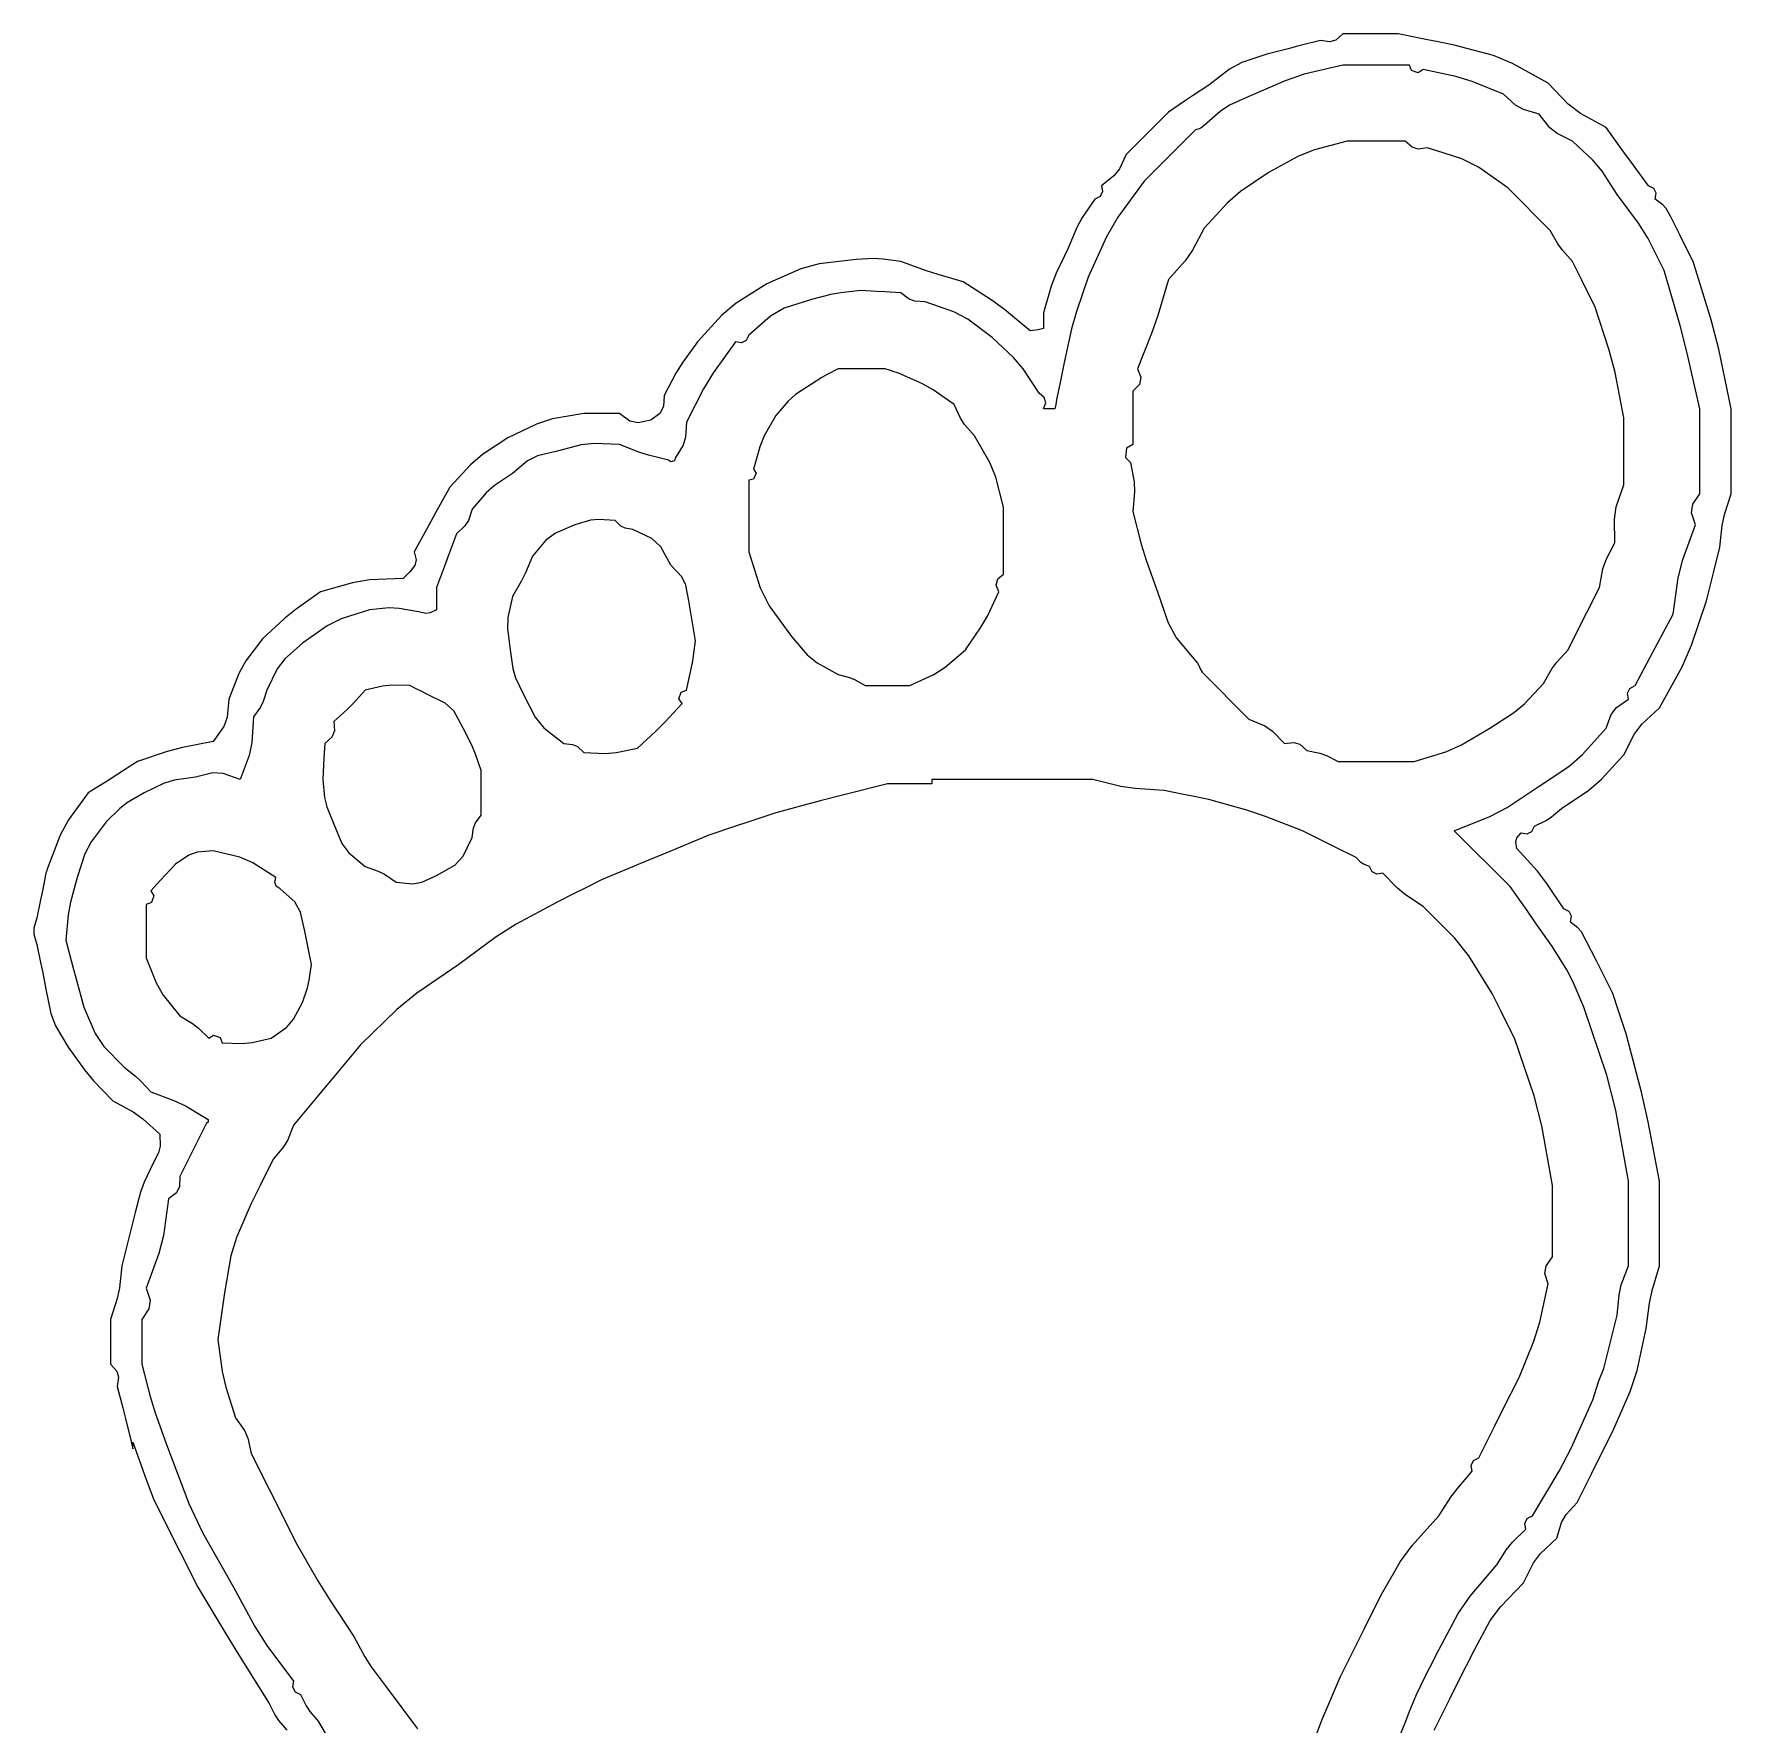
# Model space of a CAD drawing. Extents: x 345 to 1105, y -96 to 291.
# Drawn here: x 623.5 to 676.3, y 235.8 to 288.4 of the extents above; entities that cross this region are included whole.
import ezdxf

# ---------------------------------------------------------------- set-up
doc = ezdxf.new("R2010")
doc.units = 0
doc.header["$LTSCALE"] = 0.40404
doc.header["$MEASUREMENT"] = 0
doc.layers.get('0').update_dxf_attribs({"linetype": 'CONTINUOUS'})

msp = doc.modelspace()

# ---------------------------------------------------------------- linework, layer by layer
at = {"color": 0}
for p, q in [((664.216, 288.398), (664, 288.205)), ((664.911, 288.398), (664.216, 288.398)), ((665.258, 288.398), (664.911, 288.398)), ((665.953, 288.398), (665.258, 288.398)), ((666.092, 288.37), (665.953, 288.398)), ((666.161, 288.356), (666.092, 288.37)), ((662.521, 287.939), (661.854, 287.773)), ((662.855, 288.023), (662.521, 287.939)), ((663.521, 288.189), (662.855, 288.023)), ((663.809, 288.148), (663.521, 288.189)), ((664, 288.205), (663.809, 288.148)), ((666.3, 288.328), (666.161, 288.356)), ((666.856, 288.217), (666.3, 288.328)), ((667.133, 288.162), (666.856, 288.217)), ((667.689, 288.051), (667.133, 288.162)), ((668.905, 287.723), (667.689, 288.051)), ((661.078, 287.507), (660.697, 287.302)), ((661.854, 287.773), (661.078, 287.507)), ((669.505, 287.479), (668.905, 287.723)), ((670.606, 286.87), (669.505, 287.479)), ((660.048, 286.8), (659.546, 286.47)), ((660.697, 287.302), (660.048, 286.8)), ((671.236, 286.211), (670.606, 286.87)), ((659.296, 286.303), (658.798, 285.967)), ((659.546, 286.47), (659.296, 286.303)), ((658.798, 285.967), (658.27, 285.439)), ((671.614, 285.92), (671.236, 286.211)), ((672.412, 285.481), (671.614, 285.92)), ((658.27, 285.439), (658.006, 285.175)), ((672.937, 284.756), (672.412, 285.481)), ((658.006, 285.175), (657.478, 284.647)), ((673.201, 284.394), (672.937, 284.756)), ((657.267, 284.2), (657.099, 283.986)), ((657.478, 284.647), (657.267, 284.2)), ((673.732, 283.675), (673.201, 284.394)), ((657.099, 283.986), (656.714, 283.675)), ((656.714, 283.675), (656.746, 283.491)), ((673.898, 283.59), (673.732, 283.675)), ((656.506, 283.258), (656.11, 282.685)), ((656.672, 283.342), (656.506, 283.258)), ((656.746, 283.491), (656.672, 283.342)), ((673.972, 283.441), (673.898, 283.59)), ((673.941, 283.258), (673.972, 283.441)), ((674.177, 283.081), (673.941, 283.258)), ((656.11, 282.685), (655.94, 282.373)), ((674.283, 282.96), (674.177, 283.081)), ((674.427, 282.702), (674.283, 282.96)), ((674.705, 282.146), (674.427, 282.702)), ((655.94, 282.373), (655.672, 281.73)), ((674.844, 281.869), (674.705, 282.146)), ((655.672, 281.73), (655.296, 280.954)), ((675.121, 281.313), (674.844, 281.869)), ((647.349, 281.086), (646.295, 280.618)), ((647.929, 281.246), (647.349, 281.086)), ((649.074, 281.382), (647.929, 281.246)), ((649.63, 281.406), (649.074, 281.382)), ((649.912, 281.391), (649.63, 281.406)), ((650.463, 281.313), (649.912, 281.391)), ((651.233, 281.039), (650.463, 281.313)), ((651.622, 280.914), (651.233, 281.039)), ((675.68, 279.504), (675.121, 281.313)), ((646.295, 280.618), (645.346, 280.017)), ((652.408, 280.688), (651.622, 280.914)), ((653.276, 280.127), (652.408, 280.688)), ((655.141, 280.545), (654.908, 279.715)), ((655.296, 280.954), (655.141, 280.545)), ((645.346, 280.017), (644.9, 279.643)), ((653.696, 279.82), (653.276, 280.127)), ((644.9, 279.643), (644.142, 278.812)), ((654.492, 279.16), (653.696, 279.82)), ((654.908, 279.715), (654.908, 279.521)), ((654.908, 279.521), (654.908, 279.424)), ((654.908, 279.424), (654.908, 279.229)), ((675.917, 278.583), (675.68, 279.504)), ((654.659, 279.18), (654.492, 279.16)), ((654.743, 279.194), (654.659, 279.18)), ((654.908, 279.229), (654.743, 279.194)), ((644.142, 278.812), (643.676, 278.179)), ((676.302, 276.729), (675.917, 278.583)), ((643.466, 277.842), (643.1, 277.145)), ((643.676, 278.179), (643.466, 277.842)), ((643.08, 276.798), (642.965, 276.586)), ((643.1, 277.145), (643.08, 276.798)), ((639.132, 276.257), (638.238, 275.826)), ((639.622, 276.416), (639.132, 276.257)), ((640.6, 276.59), (639.622, 276.416)), ((641.044, 276.59), (640.6, 276.59)), ((641.266, 276.59), (641.044, 276.59)), ((641.711, 276.59), (641.266, 276.59)), ((642.028, 276.349), (641.711, 276.59)), ((642.296, 276.292), (642.028, 276.349)), ((642.683, 276.381), (642.296, 276.292)), ((642.965, 276.586), (642.683, 276.381)), ((676.302, 275.673), (676.302, 276.729)), ((638.238, 275.826), (637.448, 275.305)), ((637.448, 275.305), (637.076, 274.99)), ((676.302, 275.145), (676.302, 275.673)), ((637.076, 274.99), (636.432, 274.297)), ((676.302, 274.089), (676.302, 275.145)), ((636.432, 274.297), (635.986, 273.493)), ((676.094, 273.44), (676.302, 274.089)), ((635.764, 273.09), (635.321, 272.283)), ((635.986, 273.493), (635.764, 273.09)), ((675.955, 272.422), (676.023, 273.1)), ((676.023, 273.1), (676.094, 273.44)), ((635.321, 272.283), (635.383, 272.035)), ((635.383, 272.035), (635.343, 271.857)), ((675.788, 271.755), (675.955, 272.422)), ((635.057, 271.533), (634.973, 271.45)), ((635.098, 271.575), (635.057, 271.533)), ((635.182, 271.658), (635.098, 271.575)), ((635.343, 271.857), (635.182, 271.658)), ((675.705, 271.422), (675.788, 271.755)), ((632.403, 271.033), (631.647, 270.493)), ((633.404, 271.32), (632.403, 271.033)), ((633.933, 271.406), (633.404, 271.32)), ((634.973, 271.45), (633.933, 271.406)), ((675.538, 270.755), (675.705, 271.422)), ((631.647, 270.493), (631.284, 270.2)), ((675.074, 269.375), (675.538, 270.755)), ((631.284, 270.2), (630.597, 269.574)), ((630.597, 269.574), (630.083, 268.887)), ((674.778, 268.698), (675.074, 269.375)), ((630.083, 268.887), (629.867, 268.498)), ((629.867, 268.498), (629.555, 267.699)), ((674.079, 267.421), (674.778, 268.698)), ((629.555, 267.699), (629.502, 267.139)), ((673.539, 266.925), (674.079, 267.421)), ((629.392, 266.84), (629.069, 266.379)), ((629.502, 267.139), (629.392, 266.84)), ((673.302, 266.615), (673.539, 266.925)), ((628.111, 266.188), (627.635, 266.062)), ((629.069, 266.379), (628.111, 266.188)), ((672.968, 265.962), (673.302, 266.615)), ((626.708, 265.754), (626.1, 265.359)), ((627.635, 266.062), (626.708, 265.754)), ((672.275, 265.207), (672.968, 265.962)), ((625.794, 265.164), (625.179, 264.781)), ((626.1, 265.359), (625.794, 265.164)), ((671.875, 264.864), (672.275, 265.207)), ((625.179, 264.781), (624.562, 263.939)), ((671.023, 264.295), (671.875, 264.864)), ((670.718, 264.035), (671.023, 264.295)), ((624.562, 263.939), (624.303, 263.465)), ((669.957, 263.499), (670.105, 263.573)), ((670.105, 263.573), (670.19, 263.739)), ((670.19, 263.739), (670.547, 263.921)), ((670.547, 263.921), (670.718, 264.035)), ((624.303, 263.465), (623.929, 262.489)), ((669.601, 263.245), (669.64, 263.379)), ((669.634, 263.045), (669.601, 263.245)), ((670.274, 262.342), (669.634, 263.045)), ((669.64, 263.379), (669.773, 263.531)), ((669.773, 263.531), (669.957, 263.499)), ((623.929, 262.489), (623.901, 262.406)), ((623.86, 262.281), (623.749, 261.725)), ((623.887, 262.364), (623.86, 262.281)), ((623.901, 262.406), (623.887, 262.364)), ((670.569, 261.962), (670.274, 262.342)), ((671.093, 261.169), (670.569, 261.962)), ((623.693, 261.447), (623.582, 260.892)), ((623.749, 261.725), (623.693, 261.447)), ((671.259, 261.085), (671.093, 261.169)), ((671.333, 260.936), (671.259, 261.085)), ((671.301, 260.753), (671.333, 260.936)), ((623.582, 260.892), (623.487, 260.572)), ((623.487, 260.572), (623.487, 260.378)), ((623.487, 260.378), (623.582, 260.058)), ((671.538, 260.576), (671.301, 260.753)), ((671.644, 260.455), (671.538, 260.576)), ((671.787, 260.197), (671.644, 260.455)), ((623.582, 260.058), (623.693, 259.502)), ((672.121, 259.53), (671.787, 260.197)), ((623.693, 259.502), (623.749, 259.225)), ((672.287, 259.197), (672.121, 259.53)), ((623.749, 259.225), (623.86, 258.669)), ((672.621, 258.53), (672.287, 259.197)), ((623.86, 258.669), (624.014, 257.91)), ((672.787, 258.03), (672.621, 258.53)), ((624.014, 257.91), (624.161, 257.529)), ((672.871, 257.78), (672.787, 258.03)), ((673.038, 257.28), (672.871, 257.78)), ((624.161, 257.529), (624.554, 256.863)), ((673.51, 255.459), (673.038, 257.28)), ((624.554, 256.863), (625.059, 256.157)), ((625.059, 256.157), (625.34, 255.819)), ((625.34, 255.819), (625.943, 255.196)), ((625.943, 255.196), (626.572, 254.851)), ((673.719, 254.541), (673.51, 255.459)), ((626.572, 254.851), (626.872, 254.637)), ((626.872, 254.637), (627.402, 254.154)), ((627.402, 254.154), (627.412, 253.783)), ((674.079, 252.695), (673.719, 254.541)), ((627.365, 253.58), (627.194, 253.251)), ((627.412, 253.783), (627.365, 253.58)), ((627.194, 253.251), (626.919, 252.662)), ((626.919, 252.662), (626.806, 252.351)), ((674.079, 251.64), (674.079, 252.695)), ((626.806, 252.351), (626.638, 251.723)), ((626.638, 251.723), (626.471, 251.056)), ((674.079, 251.112), (674.079, 251.64)), ((626.471, 251.056), (626.388, 250.723)), ((674.079, 250.056), (674.079, 251.112)), ((626.388, 250.723), (626.221, 250.056)), ((626.221, 250.056), (626.153, 249.378)), ((673.844, 249.296), (674.079, 250.056)), ((626.153, 249.378), (626.082, 249.037)), ((673.759, 248.901), (673.844, 249.296)), ((626.082, 249.037), (625.874, 248.389)), ((673.663, 248.111), (673.759, 248.901)), ((625.874, 248.389), (625.874, 247.833)), ((625.874, 247.833), (625.874, 247.555)), ((673.38, 246.797), (673.663, 248.111)), ((625.874, 247.555), (625.874, 247)), ((625.874, 247), (626.067, 246.783)), ((626.067, 246.783), (626.124, 246.592)), ((673.167, 246.144), (673.38, 246.797)), ((626.124, 246.592), (626.082, 246.305)), ((626.082, 246.305), (626.249, 245.638)), ((672.621, 244.916), (673.167, 246.144)), ((626.249, 245.638), (626.332, 245.305)), ((626.332, 245.305), (626.499, 244.638)), ((626.499, 244.638), (626.527, 244.527)), ((626.569, 244.485), (626.569, 244.568)), ((626.569, 244.568), (626.813, 243.872)), ((672.176, 244.027), (672.621, 244.916)), ((626.527, 244.527), (626.541, 244.471)), ((626.541, 244.471), (626.569, 244.36)), ((626.569, 244.443), (626.569, 244.485)), ((626.569, 244.36), (626.569, 244.443)), ((671.954, 243.582), (672.176, 244.027)), ((626.813, 243.872), (626.938, 243.524)), ((626.938, 243.524), (627.194, 242.832)), ((671.509, 242.693), (671.954, 243.582)), ((627.194, 242.832), (627.749, 241.721)), ((671.167, 242.315), (671.509, 242.693)), ((670.884, 241.582), (671.029, 242.071)), ((671.029, 242.071), (671.167, 242.315)), ((627.749, 241.721), (628.027, 241.165)), ((670.375, 241.109), (670.884, 241.582)), ((628.027, 241.165), (628.583, 240.054)), ((670.153, 240.814), (670.375, 241.109)), ((669.842, 240.192), (670.153, 240.814)), ((628.583, 240.054), (629.463, 238.603)), ((669.123, 239.45), (669.842, 240.192)), ((668.806, 239.018), (669.123, 239.45)), ((668.314, 238.109), (668.806, 239.018)), ((629.463, 238.603), (629.907, 237.881)), ((629.907, 237.881), (630.806, 236.442)), ((667.814, 237.108), (668.314, 238.109)), ((667.564, 236.608), (667.814, 237.108)), ((630.806, 236.442), (630.987, 236.084)), ((630.987, 236.084), (631.101, 235.913)), ((667.064, 235.608), (667.564, 236.608)), ((631.101, 235.913), (631.361, 235.608))]:
    msp.add_line(p, q, dxfattribs=at)
at = {"color": 1}
for p, q in [((664.216, 287.425), (663.019, 287.141)), ((665.05, 287.425), (664.216, 287.425)), ((665.466, 287.425), (665.05, 287.425)), ((666.3, 287.425), (665.466, 287.425)), ((666.36, 287.26), (666.3, 287.425)), ((662.427, 286.943), (661.299, 286.453)), ((663.019, 287.141), (662.427, 286.943)), ((666.57, 287.19), (666.36, 287.26)), ((666.717, 287.287), (666.57, 287.19)), ((667.74, 287.073), (666.717, 287.287)), ((668.249, 286.917), (667.74, 287.073)), ((669.217, 286.522), (668.249, 286.917)), ((661.299, 286.453), (660.696, 286.178)), ((669.595, 286.18), (669.217, 286.522)), ((660.406, 285.989), (659.91, 285.55)), ((660.696, 286.178), (660.406, 285.989)), ((669.84, 286.042), (669.595, 286.18)), ((670.329, 285.897), (669.84, 286.042)), ((670.66, 285.479), (670.329, 285.897)), ((659.632, 285.411), (658.993, 284.772)), ((659.752, 285.444), (659.632, 285.411)), ((659.811, 285.474), (659.752, 285.444)), ((659.91, 285.55), (659.811, 285.474)), ((670.889, 285.295), (670.66, 285.479)), ((671.37, 285.064), (670.889, 285.295)), ((658.993, 284.772), (658.673, 284.453)), ((663.343, 284.792), (662.844, 284.592)), ((664.355, 285.064), (663.343, 284.792)), ((665.077, 285.064), (664.355, 285.064)), ((665.439, 285.064), (665.077, 285.064)), ((666.161, 285.064), (665.439, 285.064)), ((666.379, 284.873), (666.161, 285.064)), ((666.568, 284.816), (666.379, 284.873)), ((666.856, 284.855), (666.568, 284.816)), ((667.92, 284.512), (666.856, 284.855)), ((672.001, 284.468), (671.37, 285.064)), ((658.673, 284.453), (658.034, 283.813)), ((662.844, 284.592), (661.924, 284.091)), ((668.443, 284.251), (667.92, 284.512)), ((669.356, 283.605), (668.443, 284.251)), ((672.287, 284.125), (672.001, 284.468)), ((658.034, 283.813), (657.219, 282.698)), ((661.924, 284.091), (661.041, 283.498)), ((672.76, 283.397), (672.287, 284.125)), ((660.627, 283.14), (659.91, 282.355)), ((661.041, 283.498), (660.627, 283.14)), ((669.884, 283.077), (669.356, 283.605)), ((673.426, 282.509), (672.76, 283.397)), ((657.219, 282.698), (656.864, 282.087)), ((670.148, 282.813), (669.884, 283.077)), ((670.676, 282.285), (670.148, 282.813)), ((656.864, 282.087), (656.298, 280.827)), ((659.91, 282.355), (659.545, 281.667)), ((670.912, 281.87), (670.676, 282.285)), ((673.723, 282.029), (673.426, 282.509)), ((659.545, 281.667), (659.317, 281.338)), ((671.054, 281.671), (670.912, 281.87)), ((671.37, 281.313), (671.054, 281.671)), ((674.218, 281.035), (673.723, 282.029)), ((659.317, 281.338), (658.798, 280.757)), ((671.648, 280.757), (671.37, 281.313)), ((674.716, 279.327), (674.218, 281.035)), ((656.298, 280.827), (655.929, 279.763)), ((658.798, 280.757), (658.46, 279.63)), ((671.787, 280.479), (671.648, 280.757)), ((672.065, 279.924), (671.787, 280.479)), ((647.685, 280.132), (646.831, 279.86)), ((648.286, 280.288), (647.685, 280.132)), ((648.595, 280.344), (648.286, 280.288)), ((649.213, 280.41), (648.595, 280.344)), ((649.713, 280.382), (649.213, 280.41)), ((649.963, 280.368), (649.713, 280.382)), ((650.463, 280.34), (649.963, 280.368)), ((650.725, 280.147), (650.463, 280.34)), ((650.902, 280.083), (650.725, 280.147)), ((651.227, 280.063), (650.902, 280.083)), ((652.118, 279.749), (651.227, 280.063)), ((672.511, 278.559), (672.065, 279.924)), ((646.407, 279.618), (645.74, 279.021)), ((646.831, 279.86), (646.407, 279.618)), ((652.554, 279.517), (652.118, 279.749)), ((653.311, 278.951), (652.554, 279.517)), ((655.929, 279.763), (655.776, 279.217)), ((658.46, 279.63), (658.264, 279.072)), ((645.74, 279.021), (645.649, 278.858)), ((653.973, 278.331), (653.311, 278.951)), ((655.776, 279.217), (655.534, 278.118)), ((658.264, 279.072), (657.826, 277.979)), ((674.939, 278.464), (674.716, 279.327)), ((645.323, 278.812), (644.638, 277.861)), ((645.508, 278.787), (645.323, 278.812)), ((645.649, 278.858), (645.508, 278.787)), ((672.693, 277.859), (672.511, 278.559)), ((675.33, 276.729), (674.939, 278.464)), ((644.638, 277.861), (644.329, 277.355)), ((648.518, 277.979), (648.174, 277.804)), ((649.102, 277.979), (648.518, 277.979)), ((649.393, 277.979), (649.102, 277.979)), ((649.977, 277.979), (649.393, 277.979)), ((650.143, 277.923), (649.977, 277.979)), ((650.227, 277.895), (650.143, 277.923)), ((650.393, 277.84), (650.227, 277.895)), ((651.121, 277.517), (650.393, 277.84)), ((654.273, 277.974), (653.973, 278.331)), ((654.769, 277.215), (654.273, 277.974)), ((655.534, 278.118), (655.45, 277.701)), ((657.826, 277.979), (657.935, 277.717)), ((672.968, 276.451), (672.693, 277.859)), ((644.329, 277.355), (643.795, 276.312)), ((647.685, 277.493), (647.187, 277.174)), ((648.006, 277.706), (647.685, 277.493)), ((648.174, 277.804), (648.006, 277.706)), ((651.474, 277.319), (651.121, 277.517)), ((652.13, 276.867), (651.474, 277.319)), ((655.409, 277.493), (655.325, 277.076)), ((655.45, 277.701), (655.409, 277.493)), ((657.888, 277.484), (657.687, 277.284)), ((657.687, 277.284), (657.687, 276.617)), ((657.935, 277.717), (657.888, 277.484)), ((646.955, 276.971), (646.573, 276.52)), ((647.187, 277.174), (646.955, 276.971)), ((652.319, 276.445), (652.13, 276.867)), ((654.927, 277.088), (654.769, 277.215)), ((654.908, 276.729), (654.975, 276.919)), ((654.975, 276.919), (654.927, 277.088)), ((655.284, 276.867), (655.256, 276.729)), ((655.297, 276.937), (655.284, 276.867)), ((655.325, 277.076), (655.297, 276.937)), ((643.795, 276.312), (643.765, 275.847)), ((646.573, 276.52), (646.217, 275.891)), ((652.45, 276.242), (652.319, 276.445)), ((652.755, 275.895), (652.45, 276.242)), ((655.047, 276.729), (654.908, 276.729)), ((655.117, 276.729), (655.047, 276.729)), ((655.256, 276.729), (655.117, 276.729)), ((657.687, 276.617), (657.687, 276.284)), ((657.687, 276.284), (657.687, 275.617)), ((672.968, 275.617), (672.968, 276.451)), ((675.33, 275.673), (675.33, 276.729)), ((643.765, 275.847), (643.688, 275.6)), ((646.217, 275.891), (646.075, 275.548)), ((653.234, 275.063), (652.755, 275.895)), ((639.16, 275.271), (638.851, 275.116)), ((639.766, 275.409), (639.16, 275.271)), ((640.522, 275.609), (639.766, 275.409)), ((640.929, 275.653), (640.522, 275.609)), ((641.711, 275.617), (640.929, 275.653)), ((642.309, 275.386), (641.711, 275.617)), ((642.617, 275.288), (642.309, 275.386)), ((643.239, 275.131), (642.617, 275.288)), ((643.447, 275.2), (643.426, 275.115)), ((643.688, 275.6), (643.447, 275.2)), ((646.075, 275.548), (645.879, 274.853)), ((657.493, 275.506), (657.457, 275.218)), ((657.457, 275.218), (657.617, 275.062)), ((657.687, 275.617), (657.493, 275.506)), ((672.968, 275.2), (672.968, 275.617)), ((672.968, 274.367), (672.968, 275.2)), ((675.33, 275.145), (675.33, 275.673)), ((638.377, 274.714), (637.822, 274.341)), ((638.851, 275.116), (638.377, 274.714)), ((643.308, 275.076), (643.239, 275.131)), ((643.426, 275.115), (643.308, 275.076)), ((645.879, 274.853), (645.959, 274.727)), ((645.959, 274.727), (645.885, 274.542)), ((653.421, 274.602), (653.234, 275.063)), ((657.617, 275.062), (657.727, 274.46)), ((675.33, 274.089), (675.33, 275.145)), ((637.562, 274.111), (637.127, 273.603)), ((637.822, 274.341), (637.562, 274.111)), ((645.885, 274.542), (645.74, 274.506)), ((645.74, 274.506), (645.74, 273.617)), ((653.658, 273.672), (653.421, 274.602)), ((657.742, 274.143), (657.687, 273.533)), ((657.727, 274.46), (657.742, 274.143)), ((672.731, 273.676), (672.968, 274.367)), ((637.127, 273.603), (637.01, 273.26)), ((645.74, 273.617), (645.74, 273.172)), ((653.658, 272.839), (653.658, 273.672)), ((672.672, 273.292), (672.731, 273.676)), ((675.075, 273.492), (675.114, 273.761)), ((675.114, 273.761), (675.33, 274.089)), ((636.902, 273.09), (636.64, 272.839)), ((637.01, 273.26), (636.902, 273.09)), ((640.322, 273.117), (639.716, 272.865)), ((640.804, 273.261), (640.322, 273.117)), ((641.07, 273.291), (640.804, 273.261)), ((641.572, 273.256), (641.07, 273.291)), ((641.749, 273.081), (641.572, 273.256)), ((641.882, 273.015), (641.749, 273.081)), ((645.74, 273.172), (645.74, 272.283)), ((657.687, 273.533), (657.949, 272.521)), ((672.69, 272.561), (672.672, 273.292)), ((674.799, 272.04), (675.191, 273.117)), ((675.191, 273.117), (675.075, 273.492)), ((636.64, 272.839), (636.392, 272.171)), ((639.422, 272.648), (639.002, 272.144)), ((639.716, 272.865), (639.422, 272.648)), ((642.128, 272.978), (641.882, 273.015)), ((642.713, 272.698), (642.128, 272.978)), ((642.994, 272.433), (642.713, 272.698)), ((653.658, 272.422), (653.658, 272.839)), ((672.414, 272.041), (672.69, 272.561)), ((636.392, 272.171), (636.267, 271.838)), ((639.002, 272.144), (638.79, 271.627)), ((643.309, 271.866), (642.994, 272.433)), ((645.74, 272.283), (646.089, 271.155)), ((653.658, 271.588), (653.658, 272.422)), ((657.949, 272.521), (658.103, 272.019)), ((658.103, 272.019), (658.451, 271.033)), ((672.313, 271.75), (672.414, 272.041)), ((674.657, 271.472), (674.799, 272.04)), ((636.267, 271.838), (636.015, 271.172)), ((638.79, 271.627), (638.664, 271.374)), ((643.648, 271.503), (643.309, 271.866)), ((643.777, 271.244), (643.648, 271.503)), ((653.482, 271.443), (653.658, 271.588)), ((672.204, 271.172), (672.313, 271.75)), ((674.496, 270.338), (674.657, 271.472)), ((636.015, 271.172), (636.015, 270.894)), ((638.664, 271.374), (638.377, 270.894)), ((643.864, 270.755), (643.777, 271.244)), ((646.089, 271.155), (646.367, 270.599)), ((653.158, 270.281), (653.519, 271.033)), ((653.432, 271.245), (653.482, 271.443)), ((653.519, 271.033), (653.432, 271.245)), ((658.451, 271.033), (658.782, 270.068)), ((671.815, 270.394), (672.204, 271.172)), ((633.931, 270.477), (633.045, 270.19)), ((634.541, 270.532), (633.931, 270.477)), ((634.858, 270.518), (634.541, 270.532)), ((635.46, 270.408), (634.858, 270.518)), ((636.015, 270.477), (635.813, 270.38)), ((636.015, 270.894), (636.015, 270.755)), ((636.015, 270.755), (636.015, 270.477)), ((638.377, 270.894), (638.24, 270.241)), ((643.948, 270.255), (643.864, 270.755)), ((646.367, 270.599), (647.059, 269.644)), ((632.609, 269.973), (631.848, 269.435)), ((633.045, 270.19), (632.609, 269.973)), ((635.679, 270.363), (635.46, 270.408)), ((635.813, 270.38), (635.679, 270.363)), ((638.24, 270.241), (638.226, 269.889)), ((638.226, 269.889), (638.307, 269.227)), ((643.989, 270.005), (643.948, 270.255)), ((644.073, 269.505), (643.989, 270.005)), ((652.477, 269.227), (652.947, 269.916)), ((652.947, 269.916), (653.158, 270.281)), ((658.782, 270.068), (659.049, 269.594)), ((671.232, 269.227), (671.621, 270.005)), ((671.621, 270.005), (671.815, 270.394)), ((674.024, 269.449), (674.496, 270.338)), ((631.848, 269.435), (631.298, 268.949)), ((643.99, 268.889), (644.073, 269.505)), ((647.059, 269.644), (647.55, 269.075)), ((659.049, 269.594), (659.701, 268.81)), ((673.788, 269.004), (674.024, 269.449)), ((631.298, 268.949), (631.059, 268.635)), ((638.307, 269.227), (638.389, 268.652)), ((643.934, 268.582), (643.99, 268.889)), ((647.55, 269.075), (647.86, 268.824)), ((651.85, 268.691), (652.477, 269.227)), ((670.721, 268.635), (670.879, 268.849)), ((670.879, 268.849), (671.232, 269.227)), ((673.315, 268.115), (673.788, 269.004)), ((631.059, 268.635), (630.736, 267.977)), ((638.389, 268.652), (638.476, 268.362)), ((638.476, 268.362), (638.724, 267.838)), ((643.795, 267.977), (643.934, 268.582)), ((647.86, 268.824), (648.518, 268.463)), ((648.518, 268.463), (648.867, 268.371)), ((648.867, 268.371), (649.04, 268.298)), ((650.741, 268.115), (651.49, 268.461)), ((651.49, 268.461), (651.85, 268.691)), ((659.701, 268.81), (659.757, 268.699)), ((659.757, 268.699), (659.785, 268.643)), ((659.785, 268.643), (659.84, 268.532)), ((659.84, 268.532), (660.424, 267.949)), ((670.468, 268.185), (670.721, 268.635)), ((630.736, 267.977), (630.626, 267.62)), ((633.792, 267.977), (633.427, 267.566)), ((634.338, 268.098), (633.792, 267.977)), ((634.623, 268.127), (634.338, 268.098)), ((635.182, 268.115), (634.623, 268.127)), ((635.404, 268.004), (635.182, 268.115)), ((635.515, 267.949), (635.404, 268.004)), ((635.737, 267.838), (635.515, 267.949)), ((636.287, 267.574), (635.737, 267.838)), ((638.724, 267.838), (639.086, 267.136)), ((643.56, 267.707), (643.63, 267.916)), ((643.63, 267.916), (643.795, 267.977)), ((649.04, 268.298), (649.352, 268.115)), ((649.352, 268.115), (649.907, 268.115)), ((649.907, 268.115), (650.185, 268.115)), ((650.185, 268.115), (650.741, 268.115)), ((660.424, 267.949), (660.715, 267.657)), ((669.871, 267.554), (670.468, 268.185)), ((673.075, 267.882), (673.149, 268.031)), ((673.107, 267.699), (673.075, 267.882)), ((673.149, 268.031), (673.315, 268.115)), ((630.538, 267.445), (630.319, 267.143)), ((630.626, 267.62), (630.538, 267.445)), ((633.231, 267.37), (632.82, 267.004)), ((633.427, 267.566), (633.231, 267.37)), ((636.55, 267.327), (636.287, 267.574)), ((636.849, 266.796), (636.55, 267.327)), ((643.125, 266.98), (643.656, 267.56)), ((643.656, 267.56), (643.56, 267.707)), ((660.715, 267.657), (661.299, 267.074)), ((668.8, 266.796), (669.528, 267.268)), ((669.528, 267.268), (669.871, 267.554)), ((672.576, 267.221), (672.738, 267.431)), ((672.738, 267.431), (673.107, 267.699)), ((630.319, 267.143), (630.271, 266.349)), ((632.82, 267.004), (632.837, 266.705)), ((637.103, 266.282), (636.849, 266.796)), ((639.086, 267.136), (639.358, 266.804)), ((639.358, 266.804), (639.974, 266.31)), ((642.846, 266.701), (643.125, 266.98)), ((661.299, 267.074), (661.794, 266.861)), ((661.794, 266.861), (662.034, 266.696)), ((667.912, 266.27), (668.8, 266.796)), ((671.683, 265.968), (672.412, 266.796)), ((672.412, 266.796), (672.576, 267.221)), ((630.271, 266.349), (630.184, 265.942)), ((632.542, 266.31), (632.512, 265.865)), ((632.761, 266.514), (632.542, 266.31)), ((632.837, 266.705), (632.761, 266.514)), ((637.215, 266.016), (637.103, 266.282)), ((639.974, 266.31), (640.247, 266.284)), ((640.247, 266.284), (640.398, 266.217)), ((640.398, 266.217), (640.6, 266.032)), ((642.267, 266.171), (642.846, 266.701)), ((662.034, 266.696), (662.41, 266.31)), ((662.41, 266.31), (662.697, 266.349)), ((662.697, 266.349), (662.887, 266.292)), ((662.887, 266.292), (663.105, 266.101)), ((667.426, 266.056), (667.912, 266.27)), ((630.184, 265.942), (629.903, 265.198)), ((632.512, 265.865), (632.498, 265.643)), ((637.404, 265.476), (637.215, 266.016)), ((640.6, 266.032), (641.268, 266.006)), ((641.268, 266.006), (641.611, 266.035)), ((641.611, 266.035), (642.267, 266.171)), ((663.105, 266.101), (663.509, 266.016)), ((663.509, 266.016), (663.71, 265.944)), ((663.71, 265.944), (664.077, 265.754)), ((664.077, 265.754), (665.022, 265.754)), ((665.022, 265.754), (665.494, 265.754)), ((665.494, 265.754), (666.439, 265.754)), ((666.439, 265.754), (667.426, 266.056)), ((671.251, 265.594), (671.683, 265.968)), ((627.853, 265.171), (627.519, 265.069)), ((628.514, 265.268), (627.853, 265.171)), ((629.054, 265.399), (628.514, 265.268)), ((629.378, 265.382), (629.054, 265.399)), ((629.903, 265.198), (629.378, 265.382)), ((632.498, 265.643), (632.473, 265.198)), ((632.473, 265.198), (632.534, 264.629)), ((637.404, 264.92), (637.404, 265.476)), ((653.436, 265.198), (651.435, 265.198)), ((651.435, 265.198), (651.435, 265.143)), ((651.435, 265.143), (651.435, 265.115)), ((654.436, 265.198), (653.436, 265.198)), ((656.437, 265.198), (654.436, 265.198)), ((657.31, 264.981), (656.437, 265.198)), ((670.329, 264.99), (671.251, 265.594)), ((626.916, 264.781), (626.404, 264.479)), ((627.519, 265.069), (626.916, 264.781)), ((632.534, 264.629), (632.607, 264.34)), ((637.404, 264.642), (637.404, 264.92)), ((637.404, 264.087), (637.404, 264.642)), ((648.655, 264.707), (647.96, 264.527)), ((650.046, 265.059), (648.655, 264.707)), ((650.602, 265.059), (650.046, 265.059)), ((650.88, 265.059), (650.602, 265.059)), ((651.435, 265.059), (650.88, 265.059)), ((651.435, 265.115), (651.435, 265.059)), ((657.761, 264.911), (657.31, 264.981)), ((658.659, 264.851), (657.761, 264.911)), ((659.215, 264.74), (658.659, 264.851)), ((659.493, 264.684), (659.215, 264.74)), ((660.048, 264.573), (659.493, 264.684)), ((669.338, 264.325), (670.329, 264.99)), ((626.161, 264.293), (625.735, 263.878)), ((626.404, 264.479), (626.161, 264.293)), ((632.607, 264.34), (632.82, 263.809)), ((637.23, 263.844), (637.404, 264.087)), ((646.573, 264.156), (645.74, 263.878)), ((647.96, 264.527), (646.573, 264.156)), ((661.232, 264.239), (660.048, 264.573)), ((661.818, 264.043), (661.232, 264.239)), ((668.798, 264.041), (669.338, 264.325)), ((625.735, 263.878), (625.266, 263.252)), ((632.82, 263.809), (633.072, 263.204)), ((637.127, 263.392), (637.168, 263.689)), ((637.168, 263.689), (637.23, 263.844)), ((645.323, 263.739), (644.489, 263.462)), ((645.74, 263.878), (645.323, 263.739)), ((662.966, 263.601), (661.818, 264.043)), ((663.633, 263.267), (662.966, 263.601)), ((667.689, 263.601), (668.798, 264.041)), ((668.384, 262.906), (667.689, 263.601)), ((625.266, 263.252), (625.075, 262.886)), ((633.072, 263.204), (633.289, 262.909)), ((636.847, 262.807), (637.127, 263.392)), ((644.489, 263.462), (643.156, 262.906)), ((663.966, 263.1), (663.633, 263.267)), ((664.633, 262.767), (663.966, 263.1)), ((625.075, 262.886), (624.832, 262.142)), ((627.888, 262.559), (627.581, 262.227)), ((628.303, 262.84), (627.888, 262.559)), ((628.57, 262.934), (628.303, 262.84)), ((629.069, 262.975), (628.57, 262.934)), ((629.891, 262.775), (629.069, 262.975)), ((630.302, 262.599), (629.891, 262.775)), ((631.014, 262.142), (630.302, 262.599)), ((633.289, 262.909), (633.792, 262.489)), ((633.792, 262.489), (634.202, 262.343)), ((636.015, 262.211), (636.582, 262.526)), ((636.582, 262.526), (636.847, 262.807)), ((642.489, 262.629), (641.155, 262.072)), ((643.156, 262.906), (642.489, 262.629)), ((664.77, 262.621), (664.633, 262.767)), ((664.862, 262.56), (664.77, 262.621)), ((665.05, 262.489), (664.862, 262.56)), ((665.134, 262.323), (665.05, 262.489)), ((668.731, 262.559), (668.384, 262.906)), ((669.426, 261.864), (668.731, 262.559)), ((624.832, 262.142), (624.623, 261.38)), ((627.428, 262.06), (627.124, 261.725)), ((627.581, 262.227), (627.428, 262.06)), ((630.981, 261.996), (631.014, 262.142)), ((631.028, 261.877), (630.981, 261.996)), ((634.202, 262.343), (634.402, 262.243)), ((634.402, 262.243), (634.765, 262.003)), ((634.765, 262.003), (635.269, 261.95)), ((635.269, 261.95), (635.555, 261.998)), ((635.555, 261.998), (636.015, 262.211)), ((641.155, 262.072), (640.6, 261.795)), ((665.283, 262.249), (665.134, 262.323)), ((665.466, 262.281), (665.283, 262.249)), ((665.919, 261.813), (665.466, 262.281)), ((627.124, 261.725), (627.22, 261.578)), ((627.22, 261.578), (627.151, 261.368)), ((631.153, 261.795), (631.028, 261.877)), ((631.604, 261.384), (631.153, 261.795)), ((640.322, 261.656), (639.766, 261.378)), ((640.6, 261.795), (640.322, 261.656)), ((666.175, 261.6), (665.919, 261.813)), ((666.717, 261.239), (666.175, 261.6)), ((669.953, 261.113), (669.426, 261.864)), ((624.552, 260.984), (624.485, 260.197)), ((624.623, 261.38), (624.552, 260.984)), ((627.151, 261.368), (626.985, 261.308)), ((626.985, 261.308), (626.985, 260.642)), ((631.785, 261.07), (631.604, 261.384)), ((631.917, 260.475), (631.785, 261.07)), ((639.766, 261.378), (638.49, 260.692)), ((667.7, 260.265), (666.717, 261.239)), ((670.217, 260.738), (669.953, 261.113)), ((626.985, 260.642), (626.985, 260.308)), ((632, 260.058), (631.917, 260.475)), ((638.49, 260.692), (637.872, 260.298)), ((670.745, 259.989), (670.217, 260.738)), ((624.485, 260.197), (624.701, 259.362)), ((626.985, 260.308), (626.985, 259.641)), ((632.042, 259.85), (632, 260.058)), ((632.125, 259.433), (632.042, 259.85)), ((637.872, 260.298), (636.71, 259.433)), ((668.143, 259.708), (667.7, 260.265)), ((671.191, 259.271), (670.745, 259.989)), ((624.701, 259.362), (624.812, 258.945)), ((626.985, 259.641), (627.288, 258.864)), ((632.057, 258.953), (632.125, 259.433)), ((636.71, 259.433), (635.4, 258.549)), ((668.87, 258.53), (668.143, 259.708)), ((624.812, 258.945), (625.041, 258.113)), ((627.288, 258.864), (627.506, 258.486)), ((632.001, 258.713), (632.057, 258.953)), ((671.388, 258.891), (671.191, 259.271)), ((671.718, 258.113), (671.388, 258.891)), ((627.506, 258.486), (628.027, 257.835)), ((631.848, 258.252), (632.001, 258.713)), ((635.4, 258.549), (634.779, 258.041)), ((669.148, 257.974), (668.87, 258.53)), ((625.041, 258.113), (625.397, 257.285)), ((628.027, 257.835), (628.419, 257.603)), ((631.568, 257.732), (631.848, 258.252)), ((634.779, 258.041), (633.654, 256.932)), ((669.287, 257.696), (669.148, 257.974)), ((672.433, 255.993), (671.718, 258.113)), ((625.397, 257.285), (625.663, 256.885)), ((628.419, 257.603), (628.605, 257.46)), ((628.605, 257.46), (628.93, 257.141)), ((628.93, 257.141), (629.077, 257.237)), ((629.077, 257.237), (629.287, 257.167)), ((630.875, 257.141), (631.354, 257.487)), ((631.354, 257.487), (631.568, 257.732)), ((669.565, 257.141), (669.287, 257.696)), ((625.663, 256.885), (626.291, 256.238)), ((629.287, 257.167), (629.347, 257.002)), ((629.347, 257.002), (629.961, 256.983)), ((629.961, 256.983), (630.275, 257.012)), ((630.275, 257.012), (630.875, 257.141)), ((633.654, 256.932), (632.815, 255.937)), ((670.171, 255.347), (669.565, 257.141)), ((626.291, 256.238), (626.646, 255.958)), ((626.646, 255.958), (626.814, 255.803)), ((626.814, 255.803), (627.124, 255.474)), ((632.815, 255.937), (632.398, 255.437)), ((672.714, 254.898), (672.433, 255.993)), ((627.124, 255.474), (627.846, 255.205)), ((627.846, 255.205), (628.199, 255.035)), ((632.398, 255.437), (631.57, 254.432)), ((670.41, 254.42), (670.171, 255.347)), ((628.199, 255.035), (628.861, 254.64)), ((628.861, 254.64), (628.908, 254.61)), ((628.908, 254.61), (628.908, 254.531)), ((673.107, 252.695), (672.714, 254.898)), ((628.861, 254.501), (628.527, 253.834)), ((628.908, 254.531), (628.861, 254.501)), ((631.57, 254.432), (631.386, 253.982)), ((670.745, 252.556), (670.41, 254.42)), ((628.527, 253.834), (628.361, 253.501)), ((631.255, 253.764), (630.945, 253.39)), ((631.386, 253.982), (631.255, 253.764)), ((628.361, 253.501), (628.027, 252.834)), ((630.945, 253.39), (630.667, 252.834)), ((628.018, 252.524), (627.923, 252.333)), ((628.027, 252.834), (628.018, 252.524)), ((630.528, 252.556), (630.25, 252.001)), ((630.667, 252.834), (630.528, 252.556)), ((670.745, 251.667), (670.745, 252.556)), ((673.107, 251.64), (673.107, 252.695)), ((627.68, 252.14), (627.519, 251.005)), ((627.923, 252.333), (627.68, 252.14)), ((630.25, 252.001), (629.787, 250.937)), ((670.745, 251.223), (670.745, 251.667)), ((673.107, 251.112), (673.107, 251.64)), ((627.519, 251.005), (627.377, 250.438)), ((629.787, 250.937), (629.616, 250.365)), ((670.745, 250.334), (670.745, 251.223)), ((673.107, 250.056), (673.107, 251.112)), ((627.377, 250.438), (626.985, 249.361)), ((629.616, 250.365), (629.416, 249.222)), ((670.508, 249.823), (670.547, 250.06)), ((670.606, 249.5), (670.508, 249.823)), ((670.547, 250.06), (670.745, 250.334)), ((672.887, 249.469), (673.107, 250.056)), ((626.985, 249.361), (627.101, 248.986)), ((670.349, 248.306), (670.606, 249.5)), ((672.815, 249.152), (672.887, 249.469)), ((627.101, 248.986), (627.062, 248.717)), ((629.416, 249.222), (629.333, 248.639)), ((672.76, 248.528), (672.815, 249.152)), ((627.062, 248.717), (626.846, 248.389)), ((626.846, 248.389), (626.846, 247.833)), ((629.291, 248.347), (629.208, 247.764)), ((629.333, 248.639), (629.291, 248.347)), ((670.165, 247.714), (670.349, 248.306)), ((672.593, 247.861), (672.76, 248.528)), ((626.846, 247.833), (626.846, 247.555)), ((629.208, 247.764), (629.341, 246.775)), ((669.703, 246.583), (670.165, 247.714)), ((672.51, 247.527), (672.593, 247.861)), ((626.846, 247.555), (626.846, 247)), ((672.343, 246.861), (672.51, 247.527)), ((626.846, 247), (627.109, 245.987)), ((629.341, 246.775), (629.454, 246.281)), ((672.192, 246.476), (672.343, 246.861)), ((629.454, 246.281), (629.764, 245.333)), ((669.203, 245.583), (669.703, 246.583)), ((671.996, 245.888), (672.123, 246.281)), ((672.123, 246.281), (672.192, 246.476)), ((627.109, 245.987), (627.262, 245.485)), ((671.335, 244.4), (671.996, 245.888)), ((627.262, 245.485), (627.611, 244.499)), ((629.764, 245.333), (630.035, 244.93)), ((668.453, 244.082), (668.953, 245.082)), ((668.953, 245.082), (669.203, 245.583)), ((630.035, 244.93), (630.139, 244.693)), ((630.139, 244.693), (630.25, 244.221)), ((627.611, 244.499), (628.306, 242.663)), ((630.25, 244.221), (630.806, 243.11)), ((668.287, 243.998), (668.453, 244.082)), ((670.957, 243.673), (671.335, 244.4)), ((667.796, 243.135), (668.245, 243.665)), ((668.213, 243.849), (668.287, 243.998)), ((668.245, 243.665), (668.213, 243.849)), ((670.12, 242.276), (670.957, 243.673)), ((630.806, 243.11), (631.084, 242.554)), ((667.586, 242.856), (667.796, 243.135)), ((628.306, 242.663), (628.728, 241.763)), ((631.084, 242.554), (631.639, 241.443)), ((667.203, 242.276), (667.586, 242.856)), ((666.378, 241.359), (667.203, 242.276)), ((669.88, 242.043), (669.954, 242.192)), ((669.912, 241.859), (669.88, 242.043)), ((669.954, 242.192), (670.12, 242.276)), ((628.728, 241.763), (629.694, 240.054)), ((631.639, 241.443), (632.326, 240.255)), ((669.313, 241.234), (669.499, 241.462)), ((669.499, 241.462), (669.912, 241.859)), ((665.397, 239.776), (666.009, 240.847)), ((666.009, 240.847), (666.378, 241.359)), ((669.009, 240.748), (669.313, 241.234)), ((668.181, 239.773), (669.009, 240.748)), ((629.694, 240.054), (630.357, 238.835)), ((632.326, 240.255), (632.688, 239.67)), ((632.688, 239.67), (633.445, 238.525)), ((664.897, 238.775), (665.397, 239.776)), ((667.812, 239.234), (668.181, 239.773)), ((630.357, 238.835), (630.736, 238.245)), ((664.647, 238.275), (664.897, 238.775)), ((667.203, 238.109), (667.812, 239.234)), ((630.736, 238.245), (631.57, 237.136)), ((633.445, 238.525), (633.788, 237.887)), ((664.147, 237.275), (664.647, 238.275)), ((633.788, 237.887), (633.985, 237.578)), ((666.925, 237.553), (667.203, 238.109)), ((633.985, 237.578), (634.418, 236.997)), ((663.562, 235.919), (664.147, 237.275)), ((666.508, 236.719), (666.786, 237.275)), ((666.786, 237.275), (666.925, 237.553)), ((631.57, 237.136), (631.538, 236.953)), ((631.538, 236.953), (631.612, 236.804)), ((631.612, 236.804), (631.778, 236.719)), ((631.778, 236.719), (631.959, 236.362)), ((634.418, 236.997), (635.421, 235.65)), ((666.289, 236.163), (666.508, 236.719)), ((631.959, 236.362), (632.074, 236.191)), ((632.074, 236.191), (632.334, 235.886)), ((666.178, 235.885), (666.289, 236.163)), ((632.334, 235.886), (632.819, 235.043)), ((663.31, 235.22), (663.562, 235.919)), ((665.953, 235.33), (666.178, 235.885))]:
    msp.add_line(p, q, dxfattribs=at)

doc.saveas('drawing.dxf')
